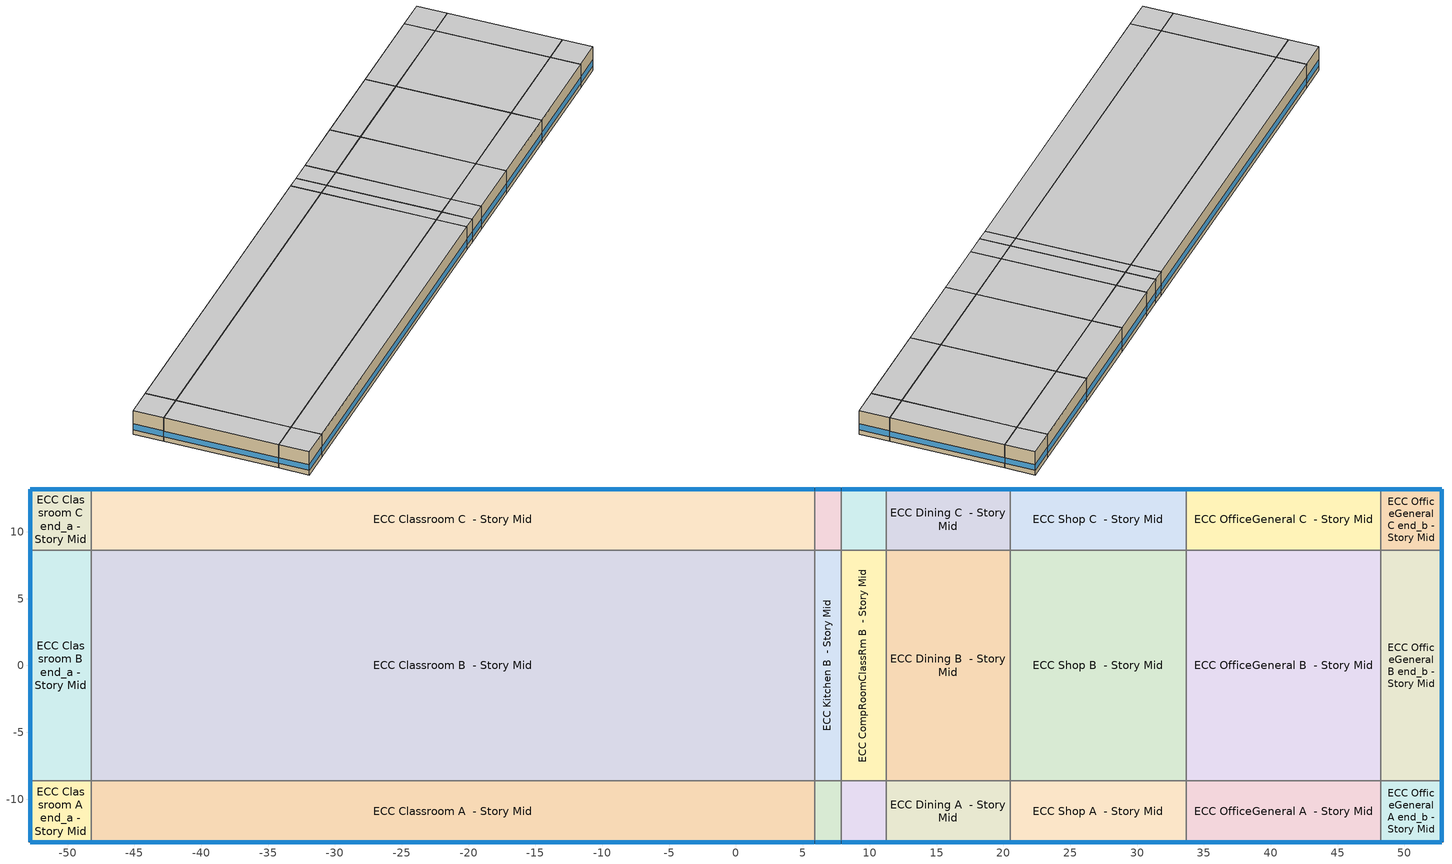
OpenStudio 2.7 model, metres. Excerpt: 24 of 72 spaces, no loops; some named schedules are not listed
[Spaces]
ECC Classroom A end_a - Story Mid
 floor adiabatic (DEER Carpeted 6in Slab Floor): -52.81,-13.2 -52.81,-8.63 -48.23,-8.63 -48.23,-13.2 z7.92
 wall outside: -52.81,-8.63 -52.81,-13.2 -48.23,-13.2 z7.92:11.89
 wall to ECC Classroom B end_a - Story Mid: -48.23,-8.63 -52.81,-8.63 z7.92:11.89
 wall to ECC Classroom A  - Story Mid: -48.23,-13.2 -48.23,-8.63 z7.92:11.89
 window: -52.81,-8.66 -52.81,-13.18 / -52.78,-13.2 -48.26,-13.2 z8.69:9.69
 ceiling adiabatic (DEER Carpeted 6in Slab Floor): -48.23,-13.2 -48.23,-8.63 -52.81,-8.63 -52.81,-13.2 z11.89
ECC Classroom B end_a - Story Mid
 floor adiabatic (DEER Carpeted 6in Slab Floor): -52.81,-8.63 -52.81,8.63 -48.23,8.63 -48.23,-8.63 z7.92
 wall outside: -52.81,8.63 -52.81,-8.63 z7.92:11.89
 wall to ECC Classroom C end_a - Story Mid: -48.23,8.63 -52.81,8.63 z7.92:11.89
 wall to ECC Classroom B  - Story Mid: -48.23,-8.63 -48.23,8.63 z7.92:11.89
 window: -52.81,8.6 -52.81,-8.6 z8.69:9.68
 ceiling adiabatic (DEER Carpeted 6in Slab Floor): -48.23,-8.63 -48.23,8.63 -52.81,8.63 -52.81,-8.63 z11.89
ECC Classroom C end_a - Story Mid
 floor adiabatic (DEER Carpeted 6in Slab Floor): -52.81,8.63 -52.81,13.2 -48.23,13.2 -48.23,8.63 z7.92
 wall outside: -48.23,13.2 -52.81,13.2 -52.81,8.63 z7.92:11.89
 wall to ECC Classroom C  - Story Mid: -48.23,8.63 -48.23,13.2 z7.92:11.89
 window: -52.81,13.18 -52.81,8.66 / -48.26,13.2 -52.78,13.2 z8.69:9.69
 ceiling adiabatic (DEER Carpeted 6in Slab Floor): -48.23,8.63 -48.23,13.2 -52.81,13.2 -52.81,8.63 z11.89
ECC Classroom A  - Story Mid
 floor adiabatic (DEER Carpeted 6in Slab Floor): -48.23,-13.2 -48.23,-8.63 5.89,-8.63 5.89,-13.2 z7.92
 wall outside: -48.23,-13.2 5.89,-13.2 z7.92:11.89
 wall to ECC Classroom B  - Story Mid: 5.89,-8.63 -48.23,-8.63 z7.92:11.89
 wall to ECC Kitchen A  - Story Mid: 5.89,-13.2 5.89,-8.63 z7.92:11.89
 window: -48.21,-13.2 5.87,-13.2 z8.69:9.68
 ceiling adiabatic (DEER Carpeted 6in Slab Floor): 5.89,-13.2 5.89,-8.63 -48.23,-8.63 -48.23,-13.2 z11.89
ECC Classroom B  - Story Mid
 floor adiabatic (DEER Carpeted 6in Slab Floor): -48.23,-8.63 -48.23,8.63 5.89,8.63 5.89,-8.63 z7.92
 wall to ECC Classroom C  - Story Mid: 5.89,8.63 -48.23,8.63 z7.92:11.89
 wall to ECC Kitchen B  - Story Mid: 5.89,-8.63 5.89,8.63 z7.92:11.89
 ceiling adiabatic (DEER Carpeted 6in Slab Floor): 5.89,-8.63 5.89,8.63 -48.23,8.63 -48.23,-8.63 z11.89
ECC Classroom C  - Story Mid
 floor adiabatic (DEER Carpeted 6in Slab Floor): -48.23,8.63 -48.23,13.2 5.89,13.2 5.89,8.63 z7.92
 wall outside: 5.89,13.2 -48.23,13.2 z7.92:11.89
 wall to ECC Kitchen C  - Story Mid: 5.89,8.63 5.89,13.2 z7.92:11.89
 window: 5.87,13.2 -48.21,13.2 z8.69:9.68
 ceiling adiabatic (DEER Carpeted 6in Slab Floor): 5.89,8.63 5.89,13.2 -48.23,13.2 -48.23,8.63 z11.89
ECC Kitchen A  - Story Mid
 floor adiabatic (DEER Carpeted 6in Slab Floor): 5.89,-13.2 5.89,-8.63 7.88,-8.63 7.88,-13.2 z7.92
 wall outside: 5.89,-13.2 7.88,-13.2 z7.92:11.89
 wall to ECC Kitchen B  - Story Mid: 7.88,-8.63 5.89,-8.63 z7.92:11.89
 wall to ECC CompRoomClassRm A  - Story Mid: 7.88,-13.2 7.88,-8.63 z7.92:11.89
 window: 5.92,-13.2 7.85,-13.2 z8.69:9.7
 ceiling adiabatic (DEER Carpeted 6in Slab Floor): 7.88,-13.2 7.88,-8.63 5.89,-8.63 5.89,-13.2 z11.89
ECC Kitchen B  - Story Mid
 floor adiabatic (DEER Carpeted 6in Slab Floor): 5.89,-8.63 5.89,8.63 7.88,8.63 7.88,-8.63 z7.92
 wall to ECC Kitchen C  - Story Mid: 7.88,8.63 5.89,8.63 z7.92:11.89
 wall to ECC CompRoomClassRm B  - Story Mid: 7.88,-8.63 7.88,8.63 z7.92:11.89
 ceiling adiabatic (DEER Carpeted 6in Slab Floor): 7.88,-8.63 7.88,8.63 5.89,8.63 5.89,-8.63 z11.89
ECC Kitchen C  - Story Mid
 floor adiabatic (DEER Carpeted 6in Slab Floor): 5.89,8.63 5.89,13.2 7.88,13.2 7.88,8.63 z7.92
 wall outside: 7.88,13.2 5.89,13.2 z7.92:11.89
 wall to ECC CompRoomClassRm C  - Story Mid: 7.88,8.63 7.88,13.2 z7.92:11.89
 window: 7.85,13.2 5.92,13.2 z8.69:9.7
 ceiling adiabatic (DEER Carpeted 6in Slab Floor): 7.88,8.63 7.88,13.2 5.89,13.2 5.89,8.63 z11.89
ECC CompRoomClassRm A  - Story Mid
 floor adiabatic (DEER Carpeted 6in Slab Floor): 7.88,-13.2 7.88,-8.63 11.25,-8.63 11.25,-13.2 z7.92
 wall outside: 7.88,-13.2 11.25,-13.2 z7.92:11.89
 wall to ECC CompRoomClassRm B  - Story Mid: 11.25,-8.63 7.88,-8.63 z7.92:11.89
 wall to ECC Dining A  - Story Mid: 11.25,-13.2 11.25,-8.63 z7.92:11.89
 window: 7.9,-13.2 11.22,-13.2 z8.69:9.69
 ceiling adiabatic (DEER Carpeted 6in Slab Floor): 11.25,-13.2 11.25,-8.63 7.88,-8.63 7.88,-13.2 z11.89
ECC CompRoomClassRm B  - Story Mid
 floor adiabatic (DEER Carpeted 6in Slab Floor): 7.88,-8.63 7.88,8.63 11.25,8.63 11.25,-8.63 z7.92
 wall to ECC CompRoomClassRm C  - Story Mid: 11.25,8.63 7.88,8.63 z7.92:11.89
 wall to ECC Dining B  - Story Mid: 11.25,-8.63 11.25,8.63 z7.92:11.89
 ceiling adiabatic (DEER Carpeted 6in Slab Floor): 11.25,-8.63 11.25,8.63 7.88,8.63 7.88,-8.63 z11.89
ECC CompRoomClassRm C  - Story Mid
 floor adiabatic (DEER Carpeted 6in Slab Floor): 7.88,8.63 7.88,13.2 11.25,13.2 11.25,8.63 z7.92
 wall outside: 11.25,13.2 7.88,13.2 z7.92:11.89
 wall to ECC Dining C  - Story Mid: 11.25,8.63 11.25,13.2 z7.92:11.89
 window: 11.22,13.2 7.9,13.2 z8.69:9.69
 ceiling adiabatic (DEER Carpeted 6in Slab Floor): 11.25,8.63 11.25,13.2 7.88,13.2 7.88,8.63 z11.89
ECC Dining A  - Story Mid
 floor adiabatic (DEER Carpeted 6in Slab Floor): 11.25,-13.2 11.25,-8.63 20.5,-8.63 20.5,-13.2 z7.92
 wall outside: 11.25,-13.2 20.5,-13.2 z7.92:11.89
 wall to ECC Dining B  - Story Mid: 20.5,-8.63 11.25,-8.63 z7.92:11.89
 wall to ECC Shop A  - Story Mid: 20.5,-13.2 20.5,-8.63 z7.92:11.89
 window: 11.27,-13.2 20.47,-13.2 z8.69:9.68
 ceiling adiabatic (DEER Carpeted 6in Slab Floor): 20.5,-13.2 20.5,-8.63 11.25,-8.63 11.25,-13.2 z11.89
ECC Dining B  - Story Mid
 floor adiabatic (DEER Carpeted 6in Slab Floor): 11.25,-8.63 11.25,8.63 20.5,8.63 20.5,-8.63 z7.92
 wall to ECC Dining C  - Story Mid: 20.5,8.63 11.25,8.63 z7.92:11.89
 wall to ECC Shop B  - Story Mid: 20.5,-8.63 20.5,8.63 z7.92:11.89
 ceiling adiabatic (DEER Carpeted 6in Slab Floor): 20.5,-8.63 20.5,8.63 11.25,8.63 11.25,-8.63 z11.89
ECC Dining C  - Story Mid
 floor adiabatic (DEER Carpeted 6in Slab Floor): 11.25,8.63 11.25,13.2 20.5,13.2 20.5,8.63 z7.92
 wall outside: 20.5,13.2 11.25,13.2 z7.92:11.89
 wall to ECC Shop C  - Story Mid: 20.5,8.63 20.5,13.2 z7.92:11.89
 window: 20.47,13.2 11.27,13.2 z8.69:9.68
 ceiling adiabatic (DEER Carpeted 6in Slab Floor): 20.5,8.63 20.5,13.2 11.25,13.2 11.25,8.63 z11.89
ECC Shop A  - Story Mid
 floor adiabatic (DEER Carpeted 6in Slab Floor): 20.5,-13.2 20.5,-8.63 33.69,-8.63 33.69,-13.2 z7.92
 wall outside: 20.5,-13.2 33.69,-13.2 z7.92:11.89
 wall to ECC Shop B  - Story Mid: 33.69,-8.63 20.5,-8.63 z7.92:11.89
 wall to ECC OfficeGeneral A  - Story Mid: 33.69,-13.2 33.69,-8.63 z7.92:11.89
 window: 20.52,-13.2 33.67,-13.2 z8.69:9.68
 ceiling adiabatic (DEER Carpeted 6in Slab Floor): 33.69,-13.2 33.69,-8.63 20.5,-8.63 20.5,-13.2 z11.89
ECC Shop B  - Story Mid
 floor adiabatic (DEER Carpeted 6in Slab Floor): 20.5,-8.63 20.5,8.63 33.69,8.63 33.69,-8.63 z7.92
 wall to ECC Shop C  - Story Mid: 33.69,8.63 20.5,8.63 z7.92:11.89
 wall to ECC OfficeGeneral B  - Story Mid: 33.69,-8.63 33.69,8.63 z7.92:11.89
 ceiling adiabatic (DEER Carpeted 6in Slab Floor): 33.69,-8.63 33.69,8.63 20.5,8.63 20.5,-8.63 z11.89
ECC Shop C  - Story Mid
 floor adiabatic (DEER Carpeted 6in Slab Floor): 20.5,8.63 20.5,13.2 33.69,13.2 33.69,8.63 z7.92
 wall outside: 33.69,13.2 20.5,13.2 z7.92:11.89
 wall to ECC OfficeGeneral C  - Story Mid: 33.69,8.63 33.69,13.2 z7.92:11.89
 window: 33.67,13.2 20.52,13.2 z8.69:9.68
 ceiling adiabatic (DEER Carpeted 6in Slab Floor): 33.69,8.63 33.69,13.2 20.5,13.2 20.5,8.63 z11.89
ECC OfficeGeneral A  - Story Mid
 floor adiabatic (DEER Carpeted 6in Slab Floor): 33.69,-13.2 33.69,-8.63 48.23,-8.63 48.23,-13.2 z7.92
 wall outside: 33.69,-13.2 48.23,-13.2 z7.92:11.89
 wall to ECC OfficeGeneral B  - Story Mid: 48.23,-8.63 33.69,-8.63 z7.92:11.89
 wall to ECC OfficeGeneral A end_b - Story Mid: 48.23,-13.2 48.23,-8.63 z7.92:11.89
 window: 33.72,-13.2 48.21,-13.2 z8.69:9.68
 ceiling adiabatic (DEER Carpeted 6in Slab Floor): 48.23,-13.2 48.23,-8.63 33.69,-8.63 33.69,-13.2 z11.89
ECC OfficeGeneral B  - Story Mid
 floor adiabatic (DEER Carpeted 6in Slab Floor): 33.69,-8.63 33.69,8.63 48.23,8.63 48.23,-8.63 z7.92
 wall to ECC OfficeGeneral C  - Story Mid: 48.23,8.63 33.69,8.63 z7.92:11.89
 wall to ECC OfficeGeneral B end_b - Story Mid: 48.23,-8.63 48.23,8.63 z7.92:11.89
 ceiling adiabatic (DEER Carpeted 6in Slab Floor): 48.23,-8.63 48.23,8.63 33.69,8.63 33.69,-8.63 z11.89
ECC OfficeGeneral C  - Story Mid
 floor adiabatic (DEER Carpeted 6in Slab Floor): 33.69,8.63 33.69,13.2 48.23,13.2 48.23,8.63 z7.92
 wall outside: 48.23,13.2 33.69,13.2 z7.92:11.89
 wall to ECC OfficeGeneral C end_b - Story Mid: 48.23,8.63 48.23,13.2 z7.92:11.89
 window: 48.21,13.2 33.72,13.2 z8.69:9.68
 ceiling adiabatic (DEER Carpeted 6in Slab Floor): 48.23,8.63 48.23,13.2 33.69,13.2 33.69,8.63 z11.89
ECC OfficeGeneral A end_b - Story Mid
 floor adiabatic (DEER Carpeted 6in Slab Floor): 48.23,-13.2 48.23,-8.63 52.81,-8.63 52.81,-13.2 z7.92
 wall outside: 48.23,-13.2 52.81,-13.2 52.81,-8.63 z7.92:11.89
 wall to ECC OfficeGeneral B end_b - Story Mid: 52.81,-8.63 48.23,-8.63 z7.92:11.89
 window: 52.81,-13.18 52.81,-8.66 / 48.26,-13.2 52.78,-13.2 z8.69:9.69
 ceiling adiabatic (DEER Carpeted 6in Slab Floor): 52.81,-13.2 52.81,-8.63 48.23,-8.63 48.23,-13.2 z11.89
ECC OfficeGeneral B end_b - Story Mid
 floor adiabatic (DEER Carpeted 6in Slab Floor): 48.23,-8.63 48.23,8.63 52.81,8.63 52.81,-8.63 z7.92
 wall outside: 52.81,-8.63 52.81,8.63 z7.92:11.89
 wall to ECC OfficeGeneral C end_b - Story Mid: 52.81,8.63 48.23,8.63 z7.92:11.89
 window: 52.81,-8.6 52.81,8.6 z8.69:9.68
 ceiling adiabatic (DEER Carpeted 6in Slab Floor): 52.81,-8.63 52.81,8.63 48.23,8.63 48.23,-8.63 z11.89
ECC OfficeGeneral C end_b - Story Mid
 floor adiabatic (DEER Carpeted 6in Slab Floor): 48.23,8.63 48.23,13.2 52.81,13.2 52.81,8.63 z7.92
 wall outside: 52.81,8.63 52.81,13.2 48.23,13.2 z7.92:11.89
 window: 52.78,13.2 48.26,13.2 / 52.81,8.66 52.81,13.18 z8.69:9.69
 ceiling adiabatic (DEER Carpeted 6in Slab Floor): 52.81,8.63 52.81,13.2 48.23,13.2 48.23,8.63 z11.89
[Building]
DEER Pre-1975|ECC: Default Construction Set=Res DEER Pre-1975 - ECC - CEC T24-CEC6; Standards Building Type=ECC
[Site]
Site 1: Terrain=City
[ClimateZones]
Climate Zone Institution Name 1=CEC; Climate Zone Document Name 1=California Climate Zone Descriptions; Climate Zone Document Year 1=1995; Climate Zone Value 1=6; Climate Zone Institution Name 2=ASHRAE; Climate Zone Document Name 2=ANSI/ASHRAE Standard 169; Climate Zone Document Year 2=2006
[SizingPeriod:DesignDay] Barometric Pressure {Pa}=100977; Sky Clearness=0; Rain Indicator=0; Snow Indicator=0; Day of Month=21; Daylight Saving Time Indicator=0; Humidity Indicating Type=Wetbulb; Dry-Bulb Temperature Range Modifier Type=DefaultMultipliers
Name | Maximum Dry-Bulb Temperature {C} | Daily Dry-Bulb Temperature Range {deltaC} | Humidity Indicating Conditions at Maximum Dry-Bulb | Wind Speed {m/s} | Wind Direction {deg} | Month | Day Type | Solar Model Indicator | ASHRAE Taub | ASHRAE Taud
Houston Bush Intercontinental Ann Htg 99.6% Condns DB | -1.6 | 0 | -1.6 | 2.8 | 0 | 1 | WinterDesignDay | ASHRAEClearSky
Houston Bush Intercontinental Ann Clg .4% Condns DB=>MWB | 36 | 10.1 | 24.8 | 3.5 | 170 | 7 | SummerDesignDay | ASHRAETau | 0.499 | 1.97
[Site:GroundTemperature:BuildingSurface]
19.527, 19.502, 19.536, 19.598, 20.002, 21.64, 22.225, 22.375, 21.449, 20.121, 19.802, 19.633
[DefaultConstructionSet]
Res DEER Pre-1975 - ECC - CEC T24-CEC6: Default Exterior Surface Constructions=Default Surface Constructions 1; Default Interior Surface Constructions=Default Surface Constructions 2; Default Ground Contact Surface Constructions=Default Surface Constructions 3; Default Exterior SubSurface Constructions=Default Sub Surface Constructions 1; Default Interior SubSurface Constructions=Default Sub Surface Constructions 2; Interior Partition Construction=Typical Interior Partition
[DefaultSurfaceConstructions]
Name | Floor Construction | Wall Construction | Roof Ceiling Construction
Default Surface Constructions 1 | DEER Uncarpeted 6in Slab Floor | DEER Insulated Exterior Mass Wall R-3.51 | DEER Mass Roof R-15.77
Default Surface Constructions 2 | DEER Carpeted 6in Slab Floor | Typical Interior Wall | DEER Carpeted 6in Slab Floor
Default Surface Constructions 3 | DEER Carpeted 6in Slab Floor | Typical Uninsulated Basement Mass Wall
[Construction]
DEER Uncarpeted 6in Slab Floor: Typical Insulation R-1.73, 6 in. Normalweight Concrete Floor
DEER Insulated Exterior Mass Wall R-3.51: 8 in. Concrete Block Wall, Typical Insulation R-1.73
DEER Mass Roof R-15.77: Roof Membrane, Typical Insulation R-15.27, Metal Roof Surface
DEER Carpeted 6in Slab Floor: Typical Insulation, 6 in. Normalweight Concrete Floor, Typical Carpet Pad
Typical Interior Wall: G01 13mm gypsum board, G01 13mm gypsum board
Typical Uninsulated Basement Mass Wall: 8 in. Concrete Block Basement Wall
DEER Metal Framed Window U-1.23 SHGC 0.82: Simple Glazing U-1.23 SHGC 0.82
DEER Metal Framed Window U-1.23 SHGC 0.82 1: Simple Glazing U-1.23 SHGC 0.82 1
Typical Uninsulated Swinging Door: Typical Insulation
U 0.98 SHGC 0.68 Sgl Ref-B-H Clr 6mm: REF B CLEAR HI 6MM
Typical Insulated Metal Door: F08 Metal surface, Typical Insulation
DEER Skylight U-1.31 SHGC 0.61: Simple Glazing U-1.23 SHGC 0.61
Typical Interior Window: Clear 3mm
Typical Interior Door; Typical Interior Partition: G05 25mm wood
[Material:NoMass] Roughness=Smooth; Thermal Absorptance=0.9; Solar Absorptance=0.7
Name | Thermal Resistance {m2-K/W} | Visible Absorptance
Typical Insulation R-1.73 | 0.305336 | 0.7
Typical Insulation R-15.27 | 2.68843 | 0.7
Typical Insulation | 0.0282222 | 0.7
Typical Carpet Pad | 0.21648 | 0.8
[Material] Thermal Absorptance=0.9
Name | Roughness | Thickness {m} | Conductivity {W/m-K} | Density {kg/m3} | Specific Heat {J/kg-K} | Solar Absorptance | Visible Absorptance
6 in. Normalweight Concrete Floor | MediumRough | 0.1524 | 2.31 | 2322 | 832 | 0.7 | 0.7
8 in. Concrete Block Wall | MediumRough | 0.2032 | 0.72 | 800 | 832 | 0.7 | 0.7
Roof Membrane | VeryRough | 0.0095 | 0.16 | 1121.29 | 1460 | 0.7 | 0.7
Metal Roof Surface; F08 Metal surface | Smooth | 0.0008 | 45.28 | 7824 | 500 | 0.7 | 0.7
G01 13mm gypsum board | Smooth | 0.0127 | 0.160031 | 800.001 | 1090.73 | 0.7 | 0.5
8 in. Concrete Block Basement Wall | MediumRough | 0.2032 | 1.326 | 1842 | 912 | 0.7 | 0.7
G05 25mm wood | MediumSmooth | 0.0254 | 0.15 | 608 | 1630 | 0.5 | 0.5
[DefaultSubSurfaceConstructions]
Name | Fixed Window Construction | Operable Window Construction | Door Construction | Glass Door Construction | Overhead Door Construction | Skylight Construction | Tubular Daylight Dome Construction | Tubular Daylight Diffuser Construction
Default Sub Surface Constructions 1 | DEER Metal Framed Window U-1.23 SHGC 0.82 | DEER Metal Framed Window U-1.23 SHGC 0.82 1 | Typical Uninsulated Swinging Door | U 0.98 SHGC 0.68 Sgl Ref-B-H Clr 6mm | Typical Insulated Metal Door | DEER Skylight U-1.31 SHGC 0.61 | Typical Interior Window | Typical Interior Window
Default Sub Surface Constructions 2 | Typical Interior Window | Typical Interior Window | Typical Interior Door
[WindowMaterial:SimpleGlazingSystem] Visible Transmittance=0.25
Name | U-Factor {W/m2-K} | Solar Heat Gain Coefficient
Simple Glazing U-1.23 SHGC 0.82; Simple Glazing U-1.23 SHGC 0.82 1 | 6.98426 | 0.82
Simple Glazing U-1.23 SHGC 0.61 | 7 | 0.61
[WindowMaterial:Glazing] Optical Data Type=SpectralAverage; Infrared Transmittance at Normal Incidence=0; Front Side Infrared Hemispherical Emissivity=0.84; Conductivity {W/m-K}=0.9; Dirt Correction Factor for Solar and Visible Transmittance=1; Solar Diffusing=No
Name | Thickness {m} | Solar Transmittance at Normal Incidence | Front Side Solar Reflectance at Normal Incidence | Back Side Solar Reflectance at Normal Incidence | Visible Transmittance at Normal Incidence | Front Side Visible Reflectance at Normal Incidence | Back Side Visible Reflectance at Normal Incidence | Back Side Infrared Hemispherical Emissivity
REF B CLEAR HI 6MM | 0.006 | 0.24 | 0.16 | 0.32 | 0.3 | 0.16 | 0.29 | 0.6
Clear 3mm | 0.003 | 0.837 | 0.075 | 0.075 | 0.898 | 0.081 | 0.081 | 0.84
[SpaceType] Standards Building Type=ECC
Name | Default Schedule Set | Design Specification Outdoor Air Object | Standards Space Type
ECC Classroom - DEER Pre-1975 | ECC Classroom Schedule Set | ECC Classroom Ventilation | Classroom
ECC CompRoomClassRm - DEER Pre-1975 | ECC CompRoomClassRm Schedule Set | ECC CompRoomClassRm Ventilation | CompRoomClassRm
ECC Shop - DEER Pre-1975 | ECC Shop Schedule Set | ECC Shop Ventilation | Shop
ECC Dining - DEER Pre-1975 | ECC Dining Schedule Set | ECC Dining Ventilation | Dining
ECC Kitchen - DEER Pre-1975 | ECC Kitchen Schedule Set | ECC Kitchen Ventilation | Kitchen
ECC OfficeGeneral - DEER Pre-1975 | ECC OfficeGeneral Schedule Set | ECC OfficeGeneral Ventilation | OfficeGeneral
[BuildingStory]
Story Mid: Nominal Z Coordinate {m}=7.9248; Nominal Floor to Floor Height {m}=3.9624
[Space] Building Story=Story Mid
Name | Space Type | Thermal Zone
ECC Classroom A end_a - Story Mid | ECC Classroom - DEER Pre-1975 | Zone ECC Classroom A end_a - Story Mid
ECC Classroom B end_a - Story Mid | ECC Classroom - DEER Pre-1975 | Zone ECC Classroom B end_a - Story Mid
ECC Classroom C end_a - Story Mid | ECC Classroom - DEER Pre-1975 | Zone ECC Classroom C end_a - Story Mid
ECC Classroom A  - Story Mid | ECC Classroom - DEER Pre-1975 | Zone ECC Classroom A  - Story Mid
ECC Classroom B  - Story Mid | ECC Classroom - DEER Pre-1975 | Zone ECC Classroom B  - Story Mid
ECC Classroom C  - Story Mid | ECC Classroom - DEER Pre-1975 | Zone ECC Classroom C  - Story Mid
ECC Kitchen A  - Story Mid | ECC Kitchen - DEER Pre-1975 | Zone ECC Kitchen A  - Story Mid
ECC Kitchen B  - Story Mid | ECC Kitchen - DEER Pre-1975 | Zone ECC Kitchen B  - Story Mid
ECC Kitchen C  - Story Mid | ECC Kitchen - DEER Pre-1975 | Zone ECC Kitchen C  - Story Mid
ECC CompRoomClassRm A  - Story Mid | ECC CompRoomClassRm - DEER Pre-1975 | Zone ECC CompRoomClassRm A  - Story Mid
ECC CompRoomClassRm B  - Story Mid | ECC CompRoomClassRm - DEER Pre-1975 | Zone ECC CompRoomClassRm B  - Story Mid
ECC CompRoomClassRm C  - Story Mid | ECC CompRoomClassRm - DEER Pre-1975 | Zone ECC CompRoomClassRm C  - Story Mid
ECC Dining A  - Story Mid | ECC Dining - DEER Pre-1975 | Zone ECC Dining A  - Story Mid
ECC Dining B  - Story Mid | ECC Dining - DEER Pre-1975 | Zone ECC Dining B  - Story Mid
ECC Dining C  - Story Mid | ECC Dining - DEER Pre-1975 | Zone ECC Dining C  - Story Mid
ECC Shop A  - Story Mid | ECC Shop - DEER Pre-1975 | Zone ECC Shop A  - Story Mid
ECC Shop B  - Story Mid | ECC Shop - DEER Pre-1975 | Zone ECC Shop B  - Story Mid
ECC Shop C  - Story Mid | ECC Shop - DEER Pre-1975 | Zone ECC Shop C  - Story Mid
ECC OfficeGeneral A  - Story Mid | ECC OfficeGeneral - DEER Pre-1975 | Zone ECC OfficeGeneral A  - Story Mid
ECC OfficeGeneral B  - Story Mid | ECC OfficeGeneral - DEER Pre-1975 | Zone ECC OfficeGeneral B  - Story Mid
ECC OfficeGeneral C  - Story Mid | ECC OfficeGeneral - DEER Pre-1975 | Zone ECC OfficeGeneral C  - Story Mid
ECC OfficeGeneral A end_b - Story Mid | ECC OfficeGeneral - DEER Pre-1975 | Zone ECC OfficeGeneral A end_b - Story Mid
ECC OfficeGeneral B end_b - Story Mid | ECC OfficeGeneral - DEER Pre-1975 | Zone ECC OfficeGeneral B end_b - Story Mid
ECC OfficeGeneral C end_b - Story Mid | ECC OfficeGeneral - DEER Pre-1975 | Zone ECC OfficeGeneral C end_b - Story Mid
[ThermalZone] Multiplier=3; Use Ideal Air Loads=No
Name | Thermostat
Zone ECC Classroom A end_a - Story Mid | ECC Classroom - DEER Pre-1975 Thermostat
Zone ECC Classroom B end_a - Story Mid | ECC Classroom - DEER Pre-1975 Thermostat 10
Zone ECC Classroom C end_a - Story Mid | ECC Classroom - DEER Pre-1975 Thermostat 11
Zone ECC Classroom A  - Story Mid | ECC Classroom - DEER Pre-1975 Thermostat 3
Zone ECC Classroom B  - Story Mid | ECC Classroom - DEER Pre-1975 Thermostat 6
Zone ECC Classroom C  - Story Mid | ECC Classroom - DEER Pre-1975 Thermostat 13
Zone ECC Kitchen A  - Story Mid | ECC Kitchen - DEER Pre-1975 Thermostat 5
Zone ECC Kitchen B  - Story Mid | ECC Kitchen - DEER Pre-1975 Thermostat 6
Zone ECC Kitchen C  - Story Mid | ECC Kitchen - DEER Pre-1975 Thermostat 2
Zone ECC CompRoomClassRm A  - Story Mid | ECC CompRoomClassRm - DEER Pre-1975 Thermostat 3
Zone ECC CompRoomClassRm B  - Story Mid | ECC CompRoomClassRm - DEER Pre-1975 Thermostat 4
Zone ECC CompRoomClassRm C  - Story Mid | ECC CompRoomClassRm - DEER Pre-1975 Thermostat 5
Zone ECC Dining A  - Story Mid | ECC Dining - DEER Pre-1975 Thermostat
Zone ECC Dining B  - Story Mid | ECC Dining - DEER Pre-1975 Thermostat 5
Zone ECC Dining C  - Story Mid | ECC Dining - DEER Pre-1975 Thermostat 6
Zone ECC Shop A  - Story Mid | ECC Shop - DEER Pre-1975 Thermostat 6
Zone ECC Shop B  - Story Mid | ECC Shop - DEER Pre-1975 Thermostat 5
Zone ECC Shop C  - Story Mid | ECC Shop - DEER Pre-1975 Thermostat 7
Zone ECC OfficeGeneral A  - Story Mid | ECC OfficeGeneral - DEER Pre-1975 Thermostat 1
Zone ECC OfficeGeneral B  - Story Mid | ECC OfficeGeneral - DEER Pre-1975 Thermostat 9
Zone ECC OfficeGeneral C  - Story Mid | ECC OfficeGeneral - DEER Pre-1975 Thermostat 8
Zone ECC OfficeGeneral A end_b - Story Mid | ECC OfficeGeneral - DEER Pre-1975 Thermostat
Zone ECC OfficeGeneral B end_b - Story Mid | ECC OfficeGeneral - DEER Pre-1975 Thermostat 10
Zone ECC OfficeGeneral C end_b - Story Mid | ECC OfficeGeneral - DEER Pre-1975 Thermostat 11
[People:Definition] Number of People Calculation Method=People/Area; Fraction Radiant=0.3
Name | People per Space Floor Area {person/m2}
ECC Classroom People Definition | 0.358438
ECC Dining People Definition | 0.477918
ECC CompRoomClassRm People Definition | 0.14316
ECC Shop People Definition | 0.0721182
ECC Kitchen People Definition | 0.0355209
ECC OfficeGeneral People Definition | 0.0473612
[People] Work Efficiency Schedule=Work Efficiency Schedule; Clothing Insulation Schedule=Clothing Schedule; Air Velocity Schedule=Air Velocity Schedule; Multiplier=1
Name | People Definition | Space or SpaceType
ECC Classroom People | ECC Classroom People Definition | ECC Classroom - DEER Pre-1975
ECC Dining People | ECC Dining People Definition | ECC Dining - DEER Pre-1975
ECC CompRoomClassRm People | ECC CompRoomClassRm People Definition | ECC CompRoomClassRm - DEER Pre-1975
ECC Shop People | ECC Shop People Definition | ECC Shop - DEER Pre-1975
ECC Kitchen People | ECC Kitchen People Definition | ECC Kitchen - DEER Pre-1975
ECC OfficeGeneral People | ECC OfficeGeneral People Definition | ECC OfficeGeneral - DEER Pre-1975
[Lights:Definition] Design Level Calculation Method=Watts/Area
Name | Watts per Space Floor Area {W/m2}
ECC Classroom Lights Definition; ECC CompRoomClassRm Lights Definition | 17.2223
ECC Dining Lights Definition | 16.1459
ECC Shop Lights Definition | 19.375
ECC Kitchen Lights Definition | 18.2986
ECC OfficeGeneral Lights Definition | 13.9931
[Lights] Fraction Replaceable=0
Name | Lights Definition | Space or SpaceType
ECC Classroom Lights | ECC Classroom Lights Definition | ECC Classroom - DEER Pre-1975
ECC Dining Lights | ECC Dining Lights Definition | ECC Dining - DEER Pre-1975
ECC CompRoomClassRm Lights | ECC CompRoomClassRm Lights Definition | ECC CompRoomClassRm - DEER Pre-1975
ECC Shop Lights | ECC Shop Lights Definition | ECC Shop - DEER Pre-1975
ECC Kitchen Lights | ECC Kitchen Lights Definition | ECC Kitchen - DEER Pre-1975
ECC OfficeGeneral Lights | ECC OfficeGeneral Lights Definition | ECC OfficeGeneral - DEER Pre-1975
[ElectricEquipment:Definition] Design Level Calculation Method=Watts/Area
Name | Watts per Space Floor Area {W/m2} | Fraction Radiant | Fraction Lost
ECC Classroom Elec Equip Definition; ECC Shop Elec Equip Definition | 12.3785 | 0.5
ECC Dining Elec Equip Definition | 6.18925 | 0.5
ECC CompRoomClassRm Elec Equip Definition | 61.8925 | 0.5
ECC Kitchen Elec Equip Definition | 44.7348 | 0.52 | 0.48
ECC OfficeGeneral Elec Equip Definition | 18.5677 | 0.5
[ElectricEquipment]
Name | Electric Equipment Definition | Space or SpaceType
ECC Classroom Elec Equip | ECC Classroom Elec Equip Definition | ECC Classroom - DEER Pre-1975
ECC Dining Elec Equip | ECC Dining Elec Equip Definition | ECC Dining - DEER Pre-1975
ECC CompRoomClassRm Elec Equip | ECC CompRoomClassRm Elec Equip Definition | ECC CompRoomClassRm - DEER Pre-1975
ECC Shop Elec Equip | ECC Shop Elec Equip Definition | ECC Shop - DEER Pre-1975
ECC Kitchen Elec Equip | ECC Kitchen Elec Equip Definition | ECC Kitchen - DEER Pre-1975
ECC OfficeGeneral Elec Equip | ECC OfficeGeneral Elec Equip Definition | ECC OfficeGeneral - DEER Pre-1975
[DesignSpecification:OutdoorAir] Outdoor Air Method=Sum
Name | Outdoor Air Flow per Floor Area {m3/s-m2}
ECC Classroom Ventilation | 0.00254
ECC Dining Ventilation | 0.0045212
ECC CompRoomClassRm Ventilation | 0.001016
ECC Shop Ventilation | 0.000508
ECC Kitchen Ventilation | 0.000254
ECC OfficeGeneral Ventilation | 0.0004572
[DefaultScheduleSet] Infiltration Schedule=D_ECC_All_C_Inf_Yr
Name | Number of People Schedule | People Activity Level Schedule | Lighting Schedule | Electric Equipment Schedule | Gas Equipment Schedule
ECC Classroom Schedule Set | D_ECC_Clrm_Occup_Yr | DEER Activity 117W/person | D17_ECC_Clrm_LF_Yr | D_ECC_Clrm_Misc_Yr
ECC Dining Schedule Set | D_ECC_Caf_Occup_Yr | DEER Activity 161W/person | D17_ECC_Din_LF_Yr | D_ECC_Caf_Misc_Yr
ECC CompRoomClassRm Schedule Set | D_ECC_CompCL_Occup_Yr | DEER Activity 117W/person | D17_ECC_CompCL_LF_Yr | D_ECC_CompCL_Misc_Yr
ECC Shop Schedule Set | D_ECC_Clrm_Occup_Yr | DEER Activity 220W/person | D17_ECC_Clrm_LF_Yr | D_ECC_Clrm_Misc_Yr
ECC Kitchen Schedule Set | D_ECC_Ktchn_Occup_Yr | DEER Activity 220W/person | D17_ECC_Ktchn_LF_Yr | D_ECC_Ktchn_Misc_Yr | D_ECC_Ktchn_Cook_Yr
ECC OfficeGeneral Schedule Set | D_ECC_OffGen_Occup_Yr | DEER Activity 132W/person | D17_ECC_OffGen_LF_Yr | D_ECC_OffGen_Misc_Yr
[GasEquipment:Definition]
ECC Kitchen Gas Equip Definition: Design Level Calculation Method=Watts/Area; Watts per Space Floor Area {W/m2}=791.802; Fraction Latent=0.3; Fraction Radiant=0.05; Fraction Lost=0.65
[GasEquipment]
ECC Kitchen Gas Equip: Gas Equipment Definition=ECC Kitchen Gas Equip Definition; Space or SpaceType=ECC Kitchen - DEER Pre-1975
[SpaceInfiltration:DesignFlowRate] Schedule=Always On Discrete; Design Flow Rate Calculation Method=Flow/ExteriorArea; Flow per Exterior Surface Area {m3/s-m2}=0.00019304; Constant Term Coefficient=0; Temperature Term Coefficient=0; Velocity Term Coefficient=0.224; Velocity Squared Term Coefficient=0
Name | Space or SpaceType
ECC Classroom A  - Story Mid Infiltration | ECC Classroom A  - Story Mid
ECC Classroom A end_a - Story Mid Infiltration | ECC Classroom A end_a - Story Mid
ECC Classroom B end_a - Story Mid Infiltration | ECC Classroom B end_a - Story Mid
ECC Classroom C  - Story Mid Infiltration | ECC Classroom C  - Story Mid
ECC Classroom C end_a - Story Mid Infiltration | ECC Classroom C end_a - Story Mid
ECC CompRoomClassRm A  - Story Mid Infiltration | ECC CompRoomClassRm A  - Story Mid
ECC CompRoomClassRm C  - Story Mid Infiltration | ECC CompRoomClassRm C  - Story Mid
ECC Dining A  - Story Mid Infiltration | ECC Dining A  - Story Mid
ECC Dining C  - Story Mid Infiltration | ECC Dining C  - Story Mid
ECC Kitchen A  - Story Mid Infiltration | ECC Kitchen A  - Story Mid
ECC Kitchen C  - Story Mid Infiltration | ECC Kitchen C  - Story Mid
ECC OfficeGeneral A  - Story Mid Infiltration | ECC OfficeGeneral A  - Story Mid
ECC OfficeGeneral A end_b - Story Mid Infiltration | ECC OfficeGeneral A end_b - Story Mid
ECC OfficeGeneral B end_b - Story Mid Infiltration | ECC OfficeGeneral B end_b - Story Mid
ECC OfficeGeneral C  - Story Mid Infiltration | ECC OfficeGeneral C  - Story Mid
ECC OfficeGeneral C end_b - Story Mid Infiltration | ECC OfficeGeneral C end_b - Story Mid
ECC Shop A  - Story Mid Infiltration | ECC Shop A  - Story Mid
ECC Shop C  - Story Mid Infiltration | ECC Shop C  - Story Mid
[Exterior:Lights:Definition]
Name | Design Level {W}
Parking Areas and Drives Def (W/ft^2) | 0.04
Building Facades Def (W/ft^2) | 0.25
Main Entries Def (W/ft) | 30
Other Doors Def (W/ft) | 25
[Exterior:Lights] Schedule=Always On Discrete; Control Option=AstronomicalClock
Name | Exterior Lights Definition | Multiplier
Parking Areas and Drives | Parking Areas and Drives Def (W/ft^2) | 133588
Building Facades | Building Facades Def (W/ft^2) | 11261.3
Main Entries | Main Entries Def (W/ft) | 67.3848
Other Doors | Other Doors Def (W/ft) | 29.4153
[ThermostatSetpoint:DualSetpoint] Heating Setpoint Temperature Schedule=D_ECC_All_HTemp_Yr; Cooling Setpoint Temperature Schedule=D_ECC_All_CTemp_Yr
ECC Classroom - DEER Pre-1975 Thermostat; ECC Classroom - DEER Pre-1975 Thermostat 3; ECC Classroom - DEER Pre-1975 Thermostat 6; ECC Classroom - DEER Pre-1975 Thermostat 10; ECC Classroom - DEER Pre-1975 Thermostat 11; ECC Classroom - DEER Pre-1975 Thermostat 13; ECC Dining - DEER Pre-1975 Thermostat; ECC Dining - DEER Pre-1975 Thermostat 5; ECC Dining - DEER Pre-1975 Thermostat 6; ECC CompRoomClassRm - DEER Pre-1975 Thermostat 3; ECC CompRoomClassRm - DEER Pre-1975 Thermostat 4; ECC CompRoomClassRm - DEER Pre-1975 Thermostat 5; ECC Shop - DEER Pre-1975 Thermostat 5; ECC Shop - DEER Pre-1975 Thermostat 6; ECC Shop - DEER Pre-1975 Thermostat 7; ECC Kitchen - DEER Pre-1975 Thermostat 2; ECC Kitchen - DEER Pre-1975 Thermostat 5; ECC Kitchen - DEER Pre-1975 Thermostat 6; ECC OfficeGeneral - DEER Pre-1975 Thermostat; ECC OfficeGeneral - DEER Pre-1975 Thermostat 1; ECC OfficeGeneral - DEER Pre-1975 Thermostat 8; ECC OfficeGeneral - DEER Pre-1975 Thermostat 9; ECC OfficeGeneral - DEER Pre-1975 Thermostat 10; ECC OfficeGeneral - DEER Pre-1975 Thermostat 11
[Schedule:Day]
D_ECC_Caf_Occup_Yr Default: 7, 0, 0, 8, 0, 0.2, 9, 0, 0.5, 10, 0, 0.4, 11, 0, 0.3, 12, 0, 0.8, 13, 0, 0.9, 17, 0, 0.3, 18, 0, 0.1, 24, 0, 0
D_ECC_Caf_Occup_Yr Winter Design Day 5; D_ECC_Caf_Occup_Yr Summer Design Day 5; D_ECC_CompCL_Occup_Yr Winter Design Day 5; D_ECC_CompCL_Occup_Yr Summer Design Day 5; D_ECC_OffGen_Occup_Yr Winter Design Day 5; D_ECC_OffGen_Occup_Yr Summer Design Day 5: 24, 0, 0
DEER Activity 161W/person Default; DEER Activity 161W/person Winter Design Day; DEER Activity 161W/person Summer Design Day: 24, 0, 161
D17_ECC_Din_LF_Yr Default: 5, 0, 0.1, 6, 0, 0.2, 7, 0, 0.3, 8, 0, 0.5, 9, 0, 0.8, 16, 0, 0.9, 17, 0, 0.8, 18, 0, 0.25, 24, 0, 0.035
D17_ECC_Din_LF_Yr Winter Design Day 5; D17_ECC_Din_LF_Yr Summer Design Day 5: 24, 0, 0.035
D_ECC_Caf_Misc_Yr Default: 6, 0, 0, 11, 0, 0.6, 12, 0, 0.8, 13, 0, 0.9, 14, 0, 0.8, 17, 0, 0.6, 18, 0, 0.2, 24, 0, 0.02
D_ECC_Caf_Misc_Yr Winter Design Day 5; D_ECC_Caf_Misc_Yr Summer Design Day 5; D17_ECC_CompCL_LF_Yr Winter Design Day 5; D17_ECC_CompCL_LF_Yr Summer Design Day 5; D_ECC_CompCL_Misc_Yr Winter Design Day 5; D_ECC_CompCL_Misc_Yr Summer Design Day 5; D_ECC_Ktchn_Misc_Yr Winter Design Day 5; D_ECC_Ktchn_Misc_Yr Summer Design Day 5; D_ECC_Ktchn_Cook_Yr Winter Design Day 5; D_ECC_Ktchn_Cook_Yr Summer Design Day 5: 24, 0, 0.02
D_ECC_CompCL_Occup_Yr Default: 6, 0, 0, 7, 0, 0.2, 8, 0, 0.5, 17, 0, 1, 18, 0, 0.2, 24, 0, 0
D17_ECC_CompCL_LF_Yr Default: 5, 0, 0.1, 7, 0, 0.2444, 8, 0, 0.3889, 17, 0, 0.75, 18, 0, 0.2083, 24, 0, 0.02
D_ECC_CompCL_Misc_Yr Default: 6, 0, 0.5, 17, 0, 1, 24, 0, 0.02
D_ECC_Ktchn_Misc_Yr Default: 6, 0, 0.3, 10, 0, 0.6, 11, 0, 0.8, 13, 0, 1, 14, 0, 0.8, 17, 0, 0.6, 24, 0, 0.02
D_ECC_Ktchn_Cook_Yr Default: 5, 0, 0.05, 6, 0, 0.2, 8, 0, 0.5, 10, 0, 0.75, 12, 0, 1, 14, 0, 0.5, 17, 0, 0.25, 18, 0, 0.1, 24, 0, 0.02
D_ECC_OffGen_Occup_Yr Default: 6, 0, 0, 7, 0, 0.2, 8, 0, 0.5, 16, 0, 0.5, 17, 0, 1, 24, 0, 0
[Schedule:Rule] Date Specification Type=DateRange
Name | Schedule Ruleset | Rule Order | Day Schedule | Apply Monday | Apply Tuesday | Apply Wednesday | Apply Thursday | Apply Friday | Start Month | Start Day | End Month | End Day | Apply Saturday | Apply Sunday
Schedule Rule 46 | D_ECC_Caf_Occup_Yr | 11 | D_ECC_Caf_Occup_Yr Default|Wkdy Day | Yes | Yes | Yes | Yes | Yes | 1 | 12 | 4 | 3
Schedule Rule 47 | D_ECC_Caf_Occup_Yr | 10 | D_ECC_Caf_Occup_Yr Sat Day |  |  |  |  |  | 1 | 12 | 4 | 3 | Yes
Schedule Rule 48 | D_ECC_Caf_Occup_Yr | 9 | D_ECC_Caf_Occup_Yr Sun Day |  |  |  |  |  | 1 | 12 | 4 | 3 |  | Yes
Schedule Rule 49 | D_ECC_Caf_Occup_Yr | 8 | D_ECC_Caf_Occup_Yr Default|Wkdy Day 1 | Yes | Yes | Yes | Yes | Yes | 4 | 13 | 5 | 22
Schedule Rule 50 | D_ECC_Caf_Occup_Yr | 7 | D_ECC_Caf_Occup_Yr Sat Day 1 |  |  |  |  |  | 4 | 13 | 5 | 22 | Yes
Schedule Rule 51 | D_ECC_Caf_Occup_Yr | 6 | D_ECC_Caf_Occup_Yr Sun Day 1 |  |  |  |  |  | 4 | 13 | 5 | 22 |  | Yes
Schedule Rule 52 | D_ECC_Caf_Occup_Yr | 5 | D_ECC_Caf_Occup_Yr Default|Wkdy Day 2 | Yes | Yes | Yes | Yes | Yes | 6 | 1 | 8 | 7
Schedule Rule 53 | D_ECC_Caf_Occup_Yr | 4 | D_ECC_Caf_Occup_Yr Sat Day 2 |  |  |  |  |  | 6 | 1 | 8 | 7 | Yes
Schedule Rule 54 | D_ECC_Caf_Occup_Yr | 3 | D_ECC_Caf_Occup_Yr Sun Day 2 |  |  |  |  |  | 6 | 1 | 8 | 7 |  | Yes
Schedule Rule 55 | D_ECC_Caf_Occup_Yr | 2 | D_ECC_Caf_Occup_Yr Default|Wkdy Day 3 | Yes | Yes | Yes | Yes | Yes | 8 | 17 | 12 | 11
Schedule Rule 56 | D_ECC_Caf_Occup_Yr | 1 | D_ECC_Caf_Occup_Yr Sat Day 3 |  |  |  |  |  | 8 | 17 | 12 | 11 | Yes
Schedule Rule 57 | D_ECC_Caf_Occup_Yr | 0 | D_ECC_Caf_Occup_Yr Sun Day 3 |  |  |  |  |  | 8 | 17 | 12 | 11 |  | Yes
Schedule Rule 58 | D17_ECC_Din_LF_Yr | 7 | D17_ECC_Din_LF_Yr Default|Wkdy Day | Yes | Yes | Yes | Yes | Yes | 1 | 12 | 4 | 3
Schedule Rule 59 | D17_ECC_Din_LF_Yr | 6 | D17_ECC_Din_LF_Yr Wknd Day |  |  |  |  |  | 1 | 12 | 4 | 3 | Yes | Yes
Schedule Rule 60 | D17_ECC_Din_LF_Yr | 5 | D17_ECC_Din_LF_Yr Default|Wkdy Day 1 | Yes | Yes | Yes | Yes | Yes | 4 | 13 | 5 | 22
Schedule Rule 61 | D17_ECC_Din_LF_Yr | 4 | D17_ECC_Din_LF_Yr Wknd Day 1 |  |  |  |  |  | 4 | 13 | 5 | 22 | Yes | Yes
Schedule Rule 62 | D17_ECC_Din_LF_Yr | 3 | D17_ECC_Din_LF_Yr Default|Wkdy Day 2 | Yes | Yes | Yes | Yes | Yes | 6 | 1 | 8 | 7
Schedule Rule 63 | D17_ECC_Din_LF_Yr | 2 | D17_ECC_Din_LF_Yr Wknd Day 2 |  |  |  |  |  | 6 | 1 | 8 | 7 | Yes | Yes
Schedule Rule 64 | D17_ECC_Din_LF_Yr | 1 | D17_ECC_Din_LF_Yr Default|Wkdy Day 3 | Yes | Yes | Yes | Yes | Yes | 8 | 17 | 12 | 11
Schedule Rule 65 | D17_ECC_Din_LF_Yr | 0 | D17_ECC_Din_LF_Yr Wknd Day 3 |  |  |  |  |  | 8 | 17 | 12 | 11 | Yes | Yes
Schedule Rule 66 | D_ECC_Caf_Misc_Yr | 11 | D_ECC_Caf_Misc_Yr Default|Wkdy Day | Yes | Yes | Yes | Yes | Yes | 1 | 12 | 4 | 3
Schedule Rule 67 | D_ECC_Caf_Misc_Yr | 10 | D_ECC_Caf_Misc_Yr Sat Day |  |  |  |  |  | 1 | 12 | 4 | 3 | Yes
Schedule Rule 68 | D_ECC_Caf_Misc_Yr | 9 | D_ECC_Caf_Misc_Yr Sun Day |  |  |  |  |  | 1 | 12 | 4 | 3 |  | Yes
Schedule Rule 69 | D_ECC_Caf_Misc_Yr | 8 | D_ECC_Caf_Misc_Yr Default|Wkdy Day 1 | Yes | Yes | Yes | Yes | Yes | 4 | 13 | 5 | 22
Schedule Rule 70 | D_ECC_Caf_Misc_Yr | 7 | D_ECC_Caf_Misc_Yr Sat Day 1 |  |  |  |  |  | 4 | 13 | 5 | 22 | Yes
Schedule Rule 71 | D_ECC_Caf_Misc_Yr | 6 | D_ECC_Caf_Misc_Yr Sun Day 1 |  |  |  |  |  | 4 | 13 | 5 | 22 |  | Yes
Schedule Rule 72 | D_ECC_Caf_Misc_Yr | 5 | D_ECC_Caf_Misc_Yr Default|Wkdy Day 2 | Yes | Yes | Yes | Yes | Yes | 6 | 1 | 8 | 7
Schedule Rule 73 | D_ECC_Caf_Misc_Yr | 4 | D_ECC_Caf_Misc_Yr Sat Day 2 |  |  |  |  |  | 6 | 1 | 8 | 7 | Yes
Schedule Rule 74 | D_ECC_Caf_Misc_Yr | 3 | D_ECC_Caf_Misc_Yr Sun Day 2 |  |  |  |  |  | 6 | 1 | 8 | 7 |  | Yes
Schedule Rule 75 | D_ECC_Caf_Misc_Yr | 2 | D_ECC_Caf_Misc_Yr Default|Wkdy Day 3 | Yes | Yes | Yes | Yes | Yes | 8 | 17 | 12 | 11
Schedule Rule 76 | D_ECC_Caf_Misc_Yr | 1 | D_ECC_Caf_Misc_Yr Sat Day 3 |  |  |  |  |  | 8 | 17 | 12 | 11 | Yes
Schedule Rule 77 | D_ECC_Caf_Misc_Yr | 0 | D_ECC_Caf_Misc_Yr Sun Day 3 |  |  |  |  |  | 8 | 17 | 12 | 11 |  | Yes
Schedule Rule 78 | D_ECC_CompCL_Occup_Yr | 11 | D_ECC_CompCL_Occup_Yr Default|Wkdy Day | Yes | Yes | Yes | Yes | Yes | 1 | 12 | 4 | 3
Schedule Rule 79 | D_ECC_CompCL_Occup_Yr | 10 | D_ECC_CompCL_Occup_Yr Sat Day |  |  |  |  |  | 1 | 12 | 4 | 3 | Yes
Schedule Rule 80 | D_ECC_CompCL_Occup_Yr | 9 | D_ECC_CompCL_Occup_Yr Sun Day |  |  |  |  |  | 1 | 12 | 4 | 3 |  | Yes
Schedule Rule 81 | D_ECC_CompCL_Occup_Yr | 8 | D_ECC_CompCL_Occup_Yr Default|Wkdy Day 1 | Yes | Yes | Yes | Yes | Yes | 4 | 13 | 5 | 22
Schedule Rule 82 | D_ECC_CompCL_Occup_Yr | 7 | D_ECC_CompCL_Occup_Yr Sat Day 1 |  |  |  |  |  | 4 | 13 | 5 | 22 | Yes
Schedule Rule 83 | D_ECC_CompCL_Occup_Yr | 6 | D_ECC_CompCL_Occup_Yr Sun Day 1 |  |  |  |  |  | 4 | 13 | 5 | 22 |  | Yes
Schedule Rule 84 | D_ECC_CompCL_Occup_Yr | 5 | D_ECC_CompCL_Occup_Yr Default|Wkdy Day 2 | Yes | Yes | Yes | Yes | Yes | 6 | 1 | 8 | 7
Schedule Rule 85 | D_ECC_CompCL_Occup_Yr | 4 | D_ECC_CompCL_Occup_Yr Sat Day 2 |  |  |  |  |  | 6 | 1 | 8 | 7 | Yes
Schedule Rule 86 | D_ECC_CompCL_Occup_Yr | 3 | D_ECC_CompCL_Occup_Yr Sun Day 2 |  |  |  |  |  | 6 | 1 | 8 | 7 |  | Yes
Schedule Rule 87 | D_ECC_CompCL_Occup_Yr | 2 | D_ECC_CompCL_Occup_Yr Default|Wkdy Day 3 | Yes | Yes | Yes | Yes | Yes | 8 | 17 | 12 | 11
Schedule Rule 88 | D_ECC_CompCL_Occup_Yr | 1 | D_ECC_CompCL_Occup_Yr Sat Day 3 |  |  |  |  |  | 8 | 17 | 12 | 11 | Yes
Schedule Rule 89 | D_ECC_CompCL_Occup_Yr | 0 | D_ECC_CompCL_Occup_Yr Sun Day 3 |  |  |  |  |  | 8 | 17 | 12 | 11 |  | Yes
Schedule Rule 90 | D17_ECC_CompCL_LF_Yr | 7 | D17_ECC_CompCL_LF_Yr Default|Wkdy Day | Yes | Yes | Yes | Yes | Yes | 1 | 12 | 4 | 3
Schedule Rule 91 | D17_ECC_CompCL_LF_Yr | 6 | D17_ECC_CompCL_LF_Yr Wknd Day |  |  |  |  |  | 1 | 12 | 4 | 3 | Yes | Yes
Schedule Rule 92 | D17_ECC_CompCL_LF_Yr | 5 | D17_ECC_CompCL_LF_Yr Default|Wkdy Day 1 | Yes | Yes | Yes | Yes | Yes | 4 | 13 | 5 | 22
Schedule Rule 93 | D17_ECC_CompCL_LF_Yr | 4 | D17_ECC_CompCL_LF_Yr Wknd Day 1 |  |  |  |  |  | 4 | 13 | 5 | 22 | Yes | Yes
Schedule Rule 94 | D17_ECC_CompCL_LF_Yr | 3 | D17_ECC_CompCL_LF_Yr Default|Wkdy Day 2 | Yes | Yes | Yes | Yes | Yes | 6 | 1 | 8 | 7
Schedule Rule 95 | D17_ECC_CompCL_LF_Yr | 2 | D17_ECC_CompCL_LF_Yr Wknd Day 2 |  |  |  |  |  | 6 | 1 | 8 | 7 | Yes | Yes
Schedule Rule 96 | D17_ECC_CompCL_LF_Yr | 1 | D17_ECC_CompCL_LF_Yr Default|Wkdy Day 3 | Yes | Yes | Yes | Yes | Yes | 8 | 17 | 12 | 11
Schedule Rule 97 | D17_ECC_CompCL_LF_Yr | 0 | D17_ECC_CompCL_LF_Yr Wknd Day 3 |  |  |  |  |  | 8 | 17 | 12 | 11 | Yes | Yes
Schedule Rule 98 | D_ECC_CompCL_Misc_Yr | 11 | D_ECC_CompCL_Misc_Yr Default|Wkdy Day | Yes | Yes | Yes | Yes | Yes | 1 | 12 | 4 | 3
Schedule Rule 99 | D_ECC_CompCL_Misc_Yr | 10 | D_ECC_CompCL_Misc_Yr Sat Day |  |  |  |  |  | 1 | 12 | 4 | 3 | Yes
Schedule Rule 100 | D_ECC_CompCL_Misc_Yr | 9 | D_ECC_CompCL_Misc_Yr Sun Day |  |  |  |  |  | 1 | 12 | 4 | 3 |  | Yes
Schedule Rule 101 | D_ECC_CompCL_Misc_Yr | 8 | D_ECC_CompCL_Misc_Yr Default|Wkdy Day 1 | Yes | Yes | Yes | Yes | Yes | 4 | 13 | 5 | 22
Schedule Rule 102 | D_ECC_CompCL_Misc_Yr | 7 | D_ECC_CompCL_Misc_Yr Sat Day 1 |  |  |  |  |  | 4 | 13 | 5 | 22 | Yes
Schedule Rule 103 | D_ECC_CompCL_Misc_Yr | 6 | D_ECC_CompCL_Misc_Yr Sun Day 1 |  |  |  |  |  | 4 | 13 | 5 | 22 |  | Yes
Schedule Rule 104 | D_ECC_CompCL_Misc_Yr | 5 | D_ECC_CompCL_Misc_Yr Default|Wkdy Day 2 | Yes | Yes | Yes | Yes | Yes | 6 | 1 | 8 | 7
Schedule Rule 105 | D_ECC_CompCL_Misc_Yr | 4 | D_ECC_CompCL_Misc_Yr Sat Day 2 |  |  |  |  |  | 6 | 1 | 8 | 7 | Yes
Schedule Rule 106 | D_ECC_CompCL_Misc_Yr | 3 | D_ECC_CompCL_Misc_Yr Sun Day 2 |  |  |  |  |  | 6 | 1 | 8 | 7 |  | Yes
Schedule Rule 107 | D_ECC_CompCL_Misc_Yr | 2 | D_ECC_CompCL_Misc_Yr Default|Wkdy Day 3 | Yes | Yes | Yes | Yes | Yes | 8 | 17 | 12 | 11
Schedule Rule 108 | D_ECC_CompCL_Misc_Yr | 1 | D_ECC_CompCL_Misc_Yr Sat Day 3 |  |  |  |  |  | 8 | 17 | 12 | 11 | Yes
Schedule Rule 109 | D_ECC_CompCL_Misc_Yr | 0 | D_ECC_CompCL_Misc_Yr Sun Day 3 |  |  |  |  |  | 8 | 17 | 12 | 11 |  | Yes
Schedule Rule 124 | D17_ECC_Ktchn_LF_Yr | 5 | D17_ECC_Ktchn_LF_Yr Default|Wkdy Day 1 | Yes | Yes | Yes | Yes | Yes | 4 | 13 | 5 | 22
Schedule Rule 125 | D17_ECC_Ktchn_LF_Yr | 4 | D17_ECC_Ktchn_LF_Yr Wknd Day 1 |  |  |  |  |  | 4 | 13 | 5 | 22 | Yes | Yes
Schedule Rule 126 | D17_ECC_Ktchn_LF_Yr | 3 | D17_ECC_Ktchn_LF_Yr Default|Wkdy Day 2 | Yes | Yes | Yes | Yes | Yes | 6 | 1 | 8 | 7
Schedule Rule 127 | D17_ECC_Ktchn_LF_Yr | 2 | D17_ECC_Ktchn_LF_Yr Wknd Day 2 |  |  |  |  |  | 6 | 1 | 8 | 7 | Yes | Yes
Schedule Rule 128 | D17_ECC_Ktchn_LF_Yr | 1 | D17_ECC_Ktchn_LF_Yr Default|Wkdy Day 3 | Yes | Yes | Yes | Yes | Yes | 8 | 17 | 12 | 11
Schedule Rule 129 | D17_ECC_Ktchn_LF_Yr | 0 | D17_ECC_Ktchn_LF_Yr Wknd Day 3 |  |  |  |  |  | 8 | 17 | 12 | 11 | Yes | Yes
Schedule Rule 130 | D_ECC_Ktchn_Misc_Yr | 11 | D_ECC_Ktchn_Misc_Yr Default|Wkdy Day | Yes | Yes | Yes | Yes | Yes | 1 | 12 | 4 | 3
Schedule Rule 131 | D_ECC_Ktchn_Misc_Yr | 10 | D_ECC_Ktchn_Misc_Yr Sat Day |  |  |  |  |  | 1 | 12 | 4 | 3 | Yes
Schedule Rule 132 | D_ECC_Ktchn_Misc_Yr | 9 | D_ECC_Ktchn_Misc_Yr Sun Day |  |  |  |  |  | 1 | 12 | 4 | 3 |  | Yes
Schedule Rule 133 | D_ECC_Ktchn_Misc_Yr | 8 | D_ECC_Ktchn_Misc_Yr Default|Wkdy Day 1 | Yes | Yes | Yes | Yes | Yes | 4 | 13 | 5 | 22
Schedule Rule 134 | D_ECC_Ktchn_Misc_Yr | 7 | D_ECC_Ktchn_Misc_Yr Sat Day 1 |  |  |  |  |  | 4 | 13 | 5 | 22 | Yes
Schedule Rule 135 | D_ECC_Ktchn_Misc_Yr | 6 | D_ECC_Ktchn_Misc_Yr Sun Day 1 |  |  |  |  |  | 4 | 13 | 5 | 22 |  | Yes
Schedule Rule 136 | D_ECC_Ktchn_Misc_Yr | 5 | D_ECC_Ktchn_Misc_Yr Default|Wkdy Day 2 | Yes | Yes | Yes | Yes | Yes | 6 | 1 | 8 | 7
Schedule Rule 137 | D_ECC_Ktchn_Misc_Yr | 4 | D_ECC_Ktchn_Misc_Yr Sat Day 2 |  |  |  |  |  | 6 | 1 | 8 | 7 | Yes
Schedule Rule 138 | D_ECC_Ktchn_Misc_Yr | 3 | D_ECC_Ktchn_Misc_Yr Sun Day 2 |  |  |  |  |  | 6 | 1 | 8 | 7 |  | Yes
Schedule Rule 139 | D_ECC_Ktchn_Misc_Yr | 2 | D_ECC_Ktchn_Misc_Yr Default|Wkdy Day 3 | Yes | Yes | Yes | Yes | Yes | 8 | 17 | 12 | 11
Schedule Rule 140 | D_ECC_Ktchn_Misc_Yr | 1 | D_ECC_Ktchn_Misc_Yr Sat Day 3 |  |  |  |  |  | 8 | 17 | 12 | 11 | Yes
Schedule Rule 141 | D_ECC_Ktchn_Misc_Yr | 0 | D_ECC_Ktchn_Misc_Yr Sun Day 3 |  |  |  |  |  | 8 | 17 | 12 | 11 |  | Yes
Schedule Rule 142 | D_ECC_Ktchn_Cook_Yr | 11 | D_ECC_Ktchn_Cook_Yr Default|Wkdy Day | Yes | Yes | Yes | Yes | Yes | 1 | 12 | 4 | 3
Schedule Rule 143 | D_ECC_Ktchn_Cook_Yr | 10 | D_ECC_Ktchn_Cook_Yr Sat Day |  |  |  |  |  | 1 | 12 | 4 | 3 | Yes
Schedule Rule 144 | D_ECC_Ktchn_Cook_Yr | 9 | D_ECC_Ktchn_Cook_Yr Sun Day |  |  |  |  |  | 1 | 12 | 4 | 3 |  | Yes
Schedule Rule 145 | D_ECC_Ktchn_Cook_Yr | 8 | D_ECC_Ktchn_Cook_Yr Default|Wkdy Day 1 | Yes | Yes | Yes | Yes | Yes | 4 | 13 | 5 | 22
Schedule Rule 146 | D_ECC_Ktchn_Cook_Yr | 7 | D_ECC_Ktchn_Cook_Yr Sat Day 1 |  |  |  |  |  | 4 | 13 | 5 | 22 | Yes
Schedule Rule 147 | D_ECC_Ktchn_Cook_Yr | 6 | D_ECC_Ktchn_Cook_Yr Sun Day 1 |  |  |  |  |  | 4 | 13 | 5 | 22 |  | Yes
Schedule Rule 148 | D_ECC_Ktchn_Cook_Yr | 5 | D_ECC_Ktchn_Cook_Yr Default|Wkdy Day 2 | Yes | Yes | Yes | Yes | Yes | 6 | 1 | 8 | 7
Schedule Rule 149 | D_ECC_Ktchn_Cook_Yr | 4 | D_ECC_Ktchn_Cook_Yr Sat Day 2 |  |  |  |  |  | 6 | 1 | 8 | 7 | Yes
Schedule Rule 150 | D_ECC_Ktchn_Cook_Yr | 3 | D_ECC_Ktchn_Cook_Yr Sun Day 2 |  |  |  |  |  | 6 | 1 | 8 | 7 |  | Yes
Schedule Rule 151 | D_ECC_Ktchn_Cook_Yr | 2 | D_ECC_Ktchn_Cook_Yr Default|Wkdy Day 3 | Yes | Yes | Yes | Yes | Yes | 8 | 17 | 12 | 11
Schedule Rule 152 | D_ECC_Ktchn_Cook_Yr | 1 | D_ECC_Ktchn_Cook_Yr Sat Day 3 |  |  |  |  |  | 8 | 17 | 12 | 11 | Yes
Schedule Rule 153 | D_ECC_Ktchn_Cook_Yr | 0 | D_ECC_Ktchn_Cook_Yr Sun Day 3 |  |  |  |  |  | 8 | 17 | 12 | 11 |  | Yes
Schedule Rule 154 | D_ECC_OffGen_Occup_Yr | 11 | D_ECC_OffGen_Occup_Yr Default|Wkdy Day | Yes | Yes | Yes | Yes | Yes | 1 | 12 | 4 | 3
Schedule Rule 155 | D_ECC_OffGen_Occup_Yr | 10 | D_ECC_OffGen_Occup_Yr Sat Day |  |  |  |  |  | 1 | 12 | 4 | 3 | Yes
Schedule Rule 156 | D_ECC_OffGen_Occup_Yr | 9 | D_ECC_OffGen_Occup_Yr Sun Day |  |  |  |  |  | 1 | 12 | 4 | 3 |  | Yes
Schedule Rule 157 | D_ECC_OffGen_Occup_Yr | 8 | D_ECC_OffGen_Occup_Yr Default|Wkdy Day 1 | Yes | Yes | Yes | Yes | Yes | 4 | 13 | 5 | 22
